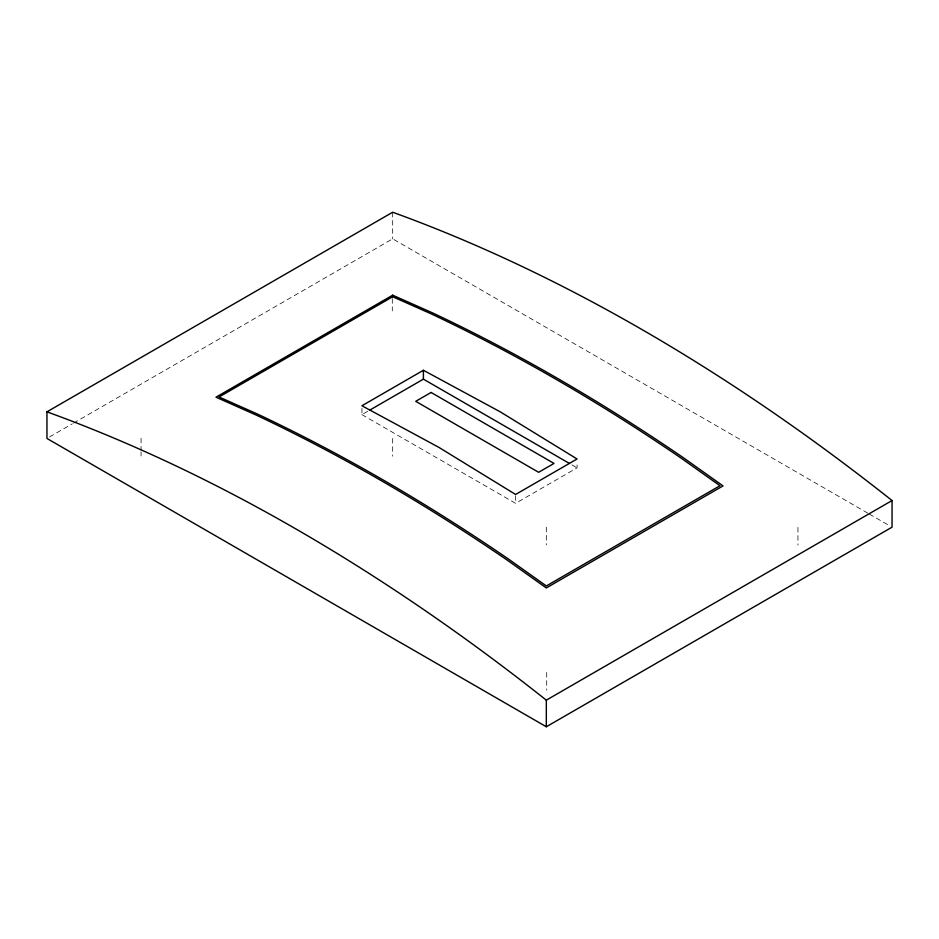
<?xml version="1.0" encoding="UTF-8"?>
<svg xmlns="http://www.w3.org/2000/svg" width="939" height="939" viewBox="0 0 939 939"><rect width="100%" height="100%" fill="white"/><g stroke="black" fill="none" stroke-linecap="round" stroke-linejoin="round"><path stroke-width="0.7" stroke-dasharray="4.7 3.52" d="M49.485 436.987L72.28 423.829M73.547 423.102L392.678 238.846L867.965 513.257M361.938 408.289L361.938 414.627L368.217 411.012M361.938 414.627L515.593 503.339L577.062 467.857L577.062 461.519M869.232 513.997L889.515 525.699M571.98 464.922L577.062 467.857M797.939 527.389L797.939 545.125M546.709 672.43L546.709 690.165M546.322 527.166L546.322 544.902M515.593 495.733L515.593 503.339M392.678 212.237L392.678 238.846M392.678 438.454L392.678 456.19M392.291 298.649L392.291 310.926M141.061 438.231L141.061 450.509M141.061 451.882L141.061 455.967"/><path stroke-width="1.41" d="M46.95 411.834L392.678 212.237A1928.988 1113.713 60 0 1 892.05 500.546L892.05 527.166L546.322 726.763L46.95 438.454L46.95 411.834A1928.988 1113.713 60 0 1 546.322 700.154L892.05 500.546M423.407 370.271L361.938 405.754L438.771 447.316L515.593 494.466L577.062 458.983L500.229 411.834L423.407 370.271L423.407 379.145L569.445 463.455M369.473 410.284L423.407 379.145M546.322 700.154L546.322 726.763M392.678 295.186L215.97 397.197L255.772 414.874A1928.988 1113.713 60 0 1 506.52 559.644L546.322 587.931L723.03 485.909L683.228 457.622A1928.988 1113.713 60 0 0 432.48 312.851L392.678 295.186M392.666 296.747L219.033 396.997L257.309 413.982A1928.988 1113.713 60 0 1 508.058 558.752L546.334 585.959L719.967 485.721L681.691 458.514A1928.988 1113.713 60 0 0 430.942 313.743L392.666 296.747M431.083 392.455L415.719 401.317L538.646 472.294L554.01 463.42L431.083 392.455"/></g></svg>
